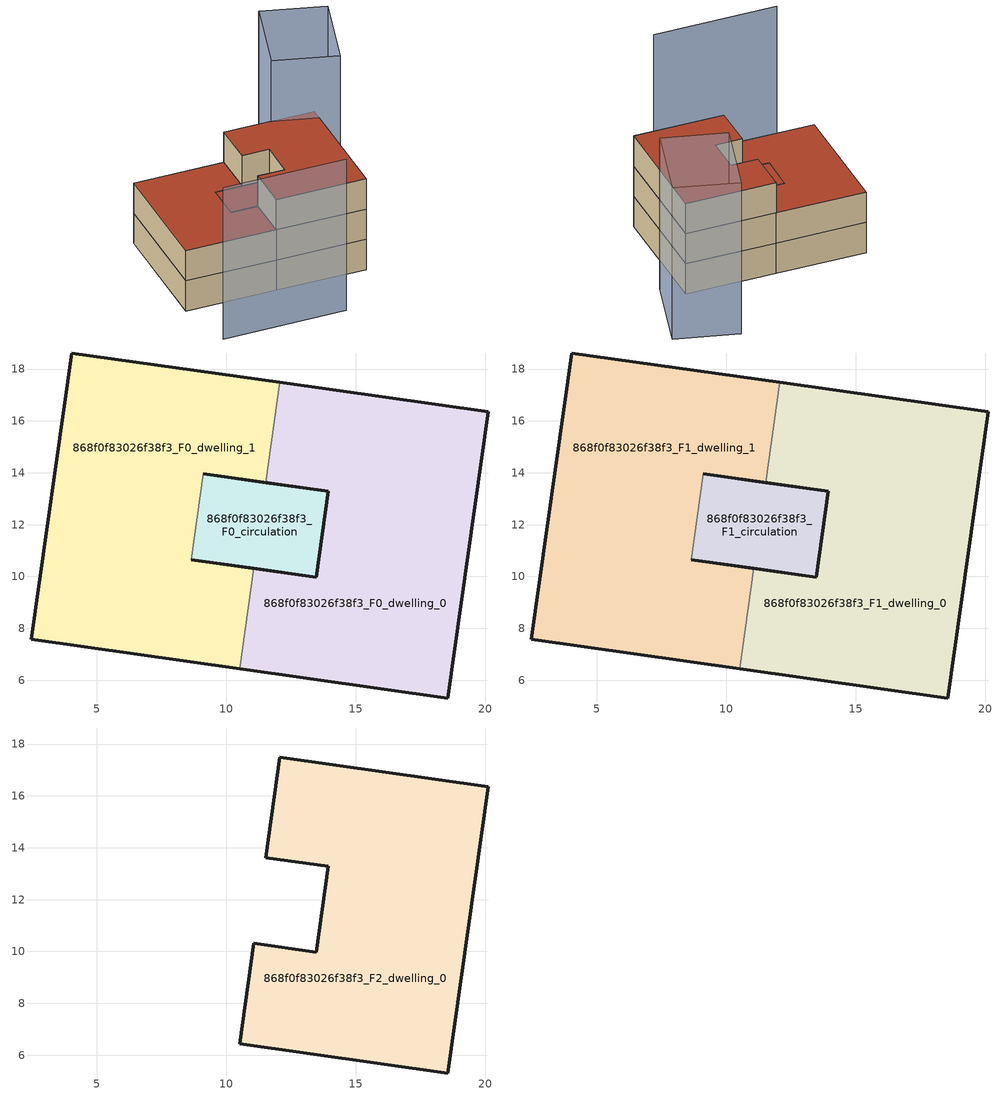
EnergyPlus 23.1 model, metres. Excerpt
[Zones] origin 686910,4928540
868f0f83026f38f3_F0_dwelling_0
 floor ground (EU_floor_Construction): 20.11,16.35 18.55,5.31 10.52,6.45 11.06,10.31 13.47,9.97 13.94,13.28 11.53,13.62 12.07,17.48 z0
 wall outside (EU_wall_Construction): 11.53,13.62 13.94,13.28 13.47,9.97 11.06,10.31 / 10.52,6.45 18.55,5.31 20.11,16.35 12.07,17.48 z0:3
 wall to 868f0f83026f38f3_F0_dwelling_1 (EU_wall_Construction): 12.07,17.48 11.53,13.62 / 11.06,10.31 10.52,6.45 z0:3
868f0f83026f38f3_F0_dwelling_1
 floor ground (EU_floor_Construction): 12.07,17.48 11.53,13.62 9.12,13.96 8.65,10.65 11.06,10.31 10.52,6.45 2.48,7.58 4.04,18.62 z0
 wall outside (EU_wall_Construction): 11.06,10.31 8.65,10.65 / 9.12,13.96 11.53,13.62 / 12.07,17.48 4.04,18.62 2.48,7.58 10.52,6.45 z0:3
 wall to 868f0f83026f38f3_F0_circulation (EU_wall_Construction): 8.65,10.65 9.12,13.96 z0:3
868f0f83026f38f3_F0_circulation
 floor ground (EU_floor_Construction): 13.94,13.28 13.47,9.97 8.65,10.65 9.12,13.96 z0
 wall outside (EU_wall_Construction): 8.65,10.65 13.47,9.97 13.94,13.28 9.12,13.96 z0:3
868f0f83026f38f3_F1_dwelling_0
 floor to 868f0f83026f38f3_F0_dwelling_0 (EU_floor_Construction): 20.11,16.35 18.55,5.31 10.52,6.45 11.06,10.31 13.47,9.97 13.94,13.28 11.53,13.62 12.07,17.48 z3
 wall outside (EU_wall_Construction): 11.53,13.62 13.94,13.28 13.47,9.97 11.06,10.31 / 10.52,6.45 18.55,5.31 20.11,16.35 12.07,17.48 z3:6
 wall to 868f0f83026f38f3_F1_dwelling_1 (EU_wall_Construction): 12.07,17.48 11.53,13.62 / 11.06,10.31 10.52,6.45 z3:6
868f0f83026f38f3_F1_dwelling_1
 floor to 868f0f83026f38f3_F0_dwelling_1 (EU_floor_Construction): 12.07,17.48 11.53,13.62 9.12,13.96 8.65,10.65 11.06,10.31 10.52,6.45 2.48,7.58 4.04,18.62 z3
 wall outside (EU_wall_Construction): 11.06,10.31 8.65,10.65 / 9.12,13.96 11.53,13.62 / 12.07,17.48 4.04,18.62 2.48,7.58 10.52,6.45 z3:6
 wall to 868f0f83026f38f3_F1_circulation (EU_wall_Construction): 8.65,10.65 9.12,13.96 z3:6
 roof outside (EU_roof_Construction): 10.52,6.45 11.06,10.31 8.65,10.65 9.12,13.96 11.53,13.62 12.07,17.48 4.04,18.62 2.48,7.58 z6
868f0f83026f38f3_F1_circulation
 floor to 868f0f83026f38f3_F0_circulation (EU_floor_Construction): 13.94,13.28 13.47,9.97 8.65,10.65 9.12,13.96 z3
 wall outside (EU_wall_Construction): 8.65,10.65 13.47,9.97 13.94,13.28 9.12,13.96 z3:6
 roof outside (EU_roof_Construction): 13.47,9.97 13.94,13.28 9.12,13.96 8.65,10.65 z6
868f0f83026f38f3_F2_dwelling_0
 floor to 868f0f83026f38f3_F1_dwelling_0 (EU_floor_Construction): 20.11,16.35 18.55,5.31 10.52,6.45 11.06,10.31 13.47,9.97 13.94,13.28 11.53,13.62 12.07,17.48 z6
 wall outside (EU_wall_Construction): 18.55,5.31 20.11,16.35 12.07,17.48 11.53,13.62 13.94,13.28 13.47,9.97 11.06,10.31 10.52,6.45 18.55,5.31 z6:9
 roof outside (EU_roof_Construction): 18.55,5.31 20.11,16.35 12.07,17.48 11.53,13.62 13.94,13.28 13.47,9.97 11.06,10.31 10.52,6.45 z9
shading: 2.96,2.36 13.96,0.83 / 21.62,14.59 16.29,16.85 / 16.29,16.85 19.26,23.86 / 19.26,23.86 24.59,21.59 / 24.59,21.59 21.62,14.59 z0:15
[Building]
EU S2 Campaign: North Axis=0; Terrain=City; Solar Distribution=FullExterior
[Site:Location]
Bologna: Latitude=44.5; Longitude=11.25; Time Zone=1; Elevation=37
[SizingPeriod:WeatherFileDays]
AnnualSizingPeriod: Begin Month=1; Begin Day of Month=1; End Month=12; End Day of Month=31; Day of Week for Start Day=Monday; Use Weather File Daylight Saving Period=No; Use Weather File Rain and Snow Indicators=No
[MATERIAL]
EU_InternalMass_Material: Roughness=MediumRough; Thickness=0.1; Conductivity=1; Density=1800; Specific Heat=900; Thermal Absorptance=0.9; Solar Absorptance=0.7; Visible Absorptance=0.7
[MATERIAL:NOMASS] Roughness=MediumRough; Thermal Absorptance=0.9; Solar Absorptance=0.7; Visible Absorptance=0.7
Name | Thermal Resistance
EU_wall_NoMass | 0.937881
EU_roof_NoMass | 0.548572
EU_floor_NoMass | 0.71348
[CONSTRUCTION]
EU_wall_Construction: EU_wall_NoMass
EU_roof_Construction: EU_roof_NoMass
EU_floor_Construction: EU_floor_NoMass
EU_InternalMass_Construction: EU_InternalMass_Material
[ZONE] Type=1; Multiplier=1; Ceiling Height=autocalculate; Floor Area=autocalculate; Part of Total Floor Area=Yes
Name | Volume
868f0f83026f38f3_F0_dwelling_0; 868f0f83026f38f3_F1_dwelling_0; 868f0f83026f38f3_F2_dwelling_0 | 247.033
868f0f83026f38f3_F0_dwelling_1; 868f0f83026f38f3_F1_dwelling_1 | 247.031
868f0f83026f38f3_F0_circulation | 48.8635
868f0f83026f38f3_F1_circulation | 48.8628
[INTERNALMASS] Construction=EU_InternalMass_Construction
Name | Zone or ZoneList | Surface Area
868f0f83026f38f3_F0_dwelling_0_EU_InternalMass | 868f0f83026f38f3_F0_dwelling_0 | 82.3441
868f0f83026f38f3_F0_dwelling_1_EU_InternalMass | 868f0f83026f38f3_F0_dwelling_1 | 82.3441
868f0f83026f38f3_F1_dwelling_0_EU_InternalMass | 868f0f83026f38f3_F1_dwelling_0 | 82.3441
868f0f83026f38f3_F1_dwelling_1_EU_InternalMass | 868f0f83026f38f3_F1_dwelling_1 | 82.3441
868f0f83026f38f3_F2_dwelling_0_EU_InternalMass | 868f0f83026f38f3_F2_dwelling_0 | 180.976
[OTHEREQUIPMENT] Fuel Type=Electricity; Design Level Calculation Method=Watts/Area; Power per Zone Floor Area=1; Fraction Latent=0; Fraction Radiant=0; Fraction Lost=0; Carbon Dioxide Generation Rate=0; EndUse Subcategory=EU_Step8_InternalGains
Name | Zone or ZoneList or Space or SpaceList | Schedule
EU_Step8_InternalGain_868f0f83026f38f3_F0_dwelling_0_f000 | 868f0f83026f38f3_F0_dwelling_0 | EU_Step8_GainSchedule_868f0f83026f38f3_F0_dwelling_0_f000
EU_Step8_InternalGain_868f0f83026f38f3_F0_dwelling_1_f000 | 868f0f83026f38f3_F0_dwelling_1 | EU_Step8_GainSchedule_868f0f83026f38f3_F0_dwelling_1_f000
EU_Step8_InternalGain_868f0f83026f38f3_F1_dwelling_0_f000 | 868f0f83026f38f3_F1_dwelling_0 | EU_Step8_GainSchedule_868f0f83026f38f3_F1_dwelling_0_f000
EU_Step8_InternalGain_868f0f83026f38f3_F1_dwelling_1_f000 | 868f0f83026f38f3_F1_dwelling_1 | EU_Step8_GainSchedule_868f0f83026f38f3_F1_dwelling_1_f000
EU_Step8_InternalGain_868f0f83026f38f3_F2_dwelling_0_f000 | 868f0f83026f38f3_F2_dwelling_0 | EU_Step8_GainSchedule_868f0f83026f38f3_F2_dwelling_0_f000
[ZONEINFILTRATION:DESIGNFLOWRATE] Schedule=EU_AlwaysOn; Design Flow Rate Calculation Method=Flow/Area; Flow Rate per Floor Area=0.0005; Constant Term Coefficient=1; Temperature Term Coefficient=0; Velocity Term Coefficient=0; Velocity Squared Term Coefficient=0
Name | Zone or ZoneList or Space or SpaceList
EU_Circulation_Infiltration_868f0f83026f38f3_F0_circulation | 868f0f83026f38f3_F0_circulation
EU_Circulation_Infiltration_868f0f83026f38f3_F1_circulation | 868f0f83026f38f3_F1_circulation
[ZONEVENTILATION:DESIGNFLOWRATE] Schedule=EU_AlwaysOn; Design Flow Rate Calculation Method=AirChanges/Hour; Air Changes per Hour=0.687892; Ventilation Type=Natural; Fan Pressure Rise=0; Fan Total Efficiency=1; Constant Term Coefficient=1; Temperature Term Coefficient=0; Velocity Term Coefficient=0; Velocity Squared Term Coefficient=0; Minimum Indoor Temperature=-100; Maximum Indoor Temperature=100; Delta Temperature=-100; Minimum Outdoor Temperature=-100; Maximum Outdoor Temperature=100; Maximum Wind Speed=40
Name | Zone or ZoneList or Space or SpaceList
EU_ConstantAir_868f0f83026f38f3_F0_dwelling_0 | 868f0f83026f38f3_F0_dwelling_0
EU_ConstantAir_868f0f83026f38f3_F0_dwelling_1 | 868f0f83026f38f3_F0_dwelling_1
EU_ConstantAir_868f0f83026f38f3_F1_dwelling_0 | 868f0f83026f38f3_F1_dwelling_0
EU_ConstantAir_868f0f83026f38f3_F1_dwelling_1 | 868f0f83026f38f3_F1_dwelling_1
EU_ConstantAir_868f0f83026f38f3_F2_dwelling_0 | 868f0f83026f38f3_F2_dwelling_0
[HVACTEMPLATE:THERMOSTAT] Constant Heating Setpoint=20; Constant Cooling Setpoint=50
EU_HeatOnly_868f0f83026f38f3_F0_dwelling_0; EU_HeatOnly_868f0f83026f38f3_F0_dwelling_1; EU_HeatOnly_868f0f83026f38f3_F1_dwelling_0; EU_HeatOnly_868f0f83026f38f3_F1_dwelling_1; EU_HeatOnly_868f0f83026f38f3_F2_dwelling_0
[HVACTEMPLATE:ZONE:IDEALLOADSAIRSYSTEM] System Availability Schedule=EU_AlwaysOn; Maximum Heating Supply Air Temperature=50; Minimum Cooling Supply Air Temperature=13; Maximum Heating Supply Air Humidity Ratio=0.0156; Minimum Cooling Supply Air Humidity Ratio=0.0077; Heating Limit=NoLimit; Cooling Limit=NoLimit; Heating Availability Schedule=EU_AlwaysOn; Cooling Availability Schedule=EU_CoolingOff; Dehumidification Control Type=ConstantSensibleHeatRatio; Cooling Sensible Heat Ratio=0.7; Dehumidification Setpoint=60; Humidification Control Type=None; Humidification Setpoint=30; Outdoor Air Method=None; Outdoor Air Flow Rate per Person=0.00944; Outdoor Air Flow Rate per Zone Floor Area=0; Outdoor Air Flow Rate per Zone=0; Demand Controlled Ventilation Type=None; Outdoor Air Economizer Type=NoEconomizer; Heat Recovery Type=None; Sensible Heat Recovery Effectiveness=0.7; Latent Heat Recovery Effectiveness=0.65
Name | Template Thermostat
868f0f83026f38f3_F0_dwelling_0 | EU_HeatOnly_868f0f83026f38f3_F0_dwelling_0
868f0f83026f38f3_F0_dwelling_1 | EU_HeatOnly_868f0f83026f38f3_F0_dwelling_1
868f0f83026f38f3_F1_dwelling_0 | EU_HeatOnly_868f0f83026f38f3_F1_dwelling_0
868f0f83026f38f3_F1_dwelling_1 | EU_HeatOnly_868f0f83026f38f3_F1_dwelling_1
868f0f83026f38f3_F2_dwelling_0 | EU_HeatOnly_868f0f83026f38f3_F2_dwelling_0
[SIZING:ZONE] Zone Cooling Design Supply Air Temperature Input Method=SupplyAirTemperature; Zone Cooling Design Supply Air Temperature=13; Zone Heating Design Supply Air Temperature Input Method=SupplyAirTemperature; Zone Heating Design Supply Air Temperature=50; Zone Cooling Design Supply Air Humidity Ratio=0.008; Zone Heating Design Supply Air Humidity Ratio=0.008; Cooling Design Air Flow Method=DesignDay; Cooling Design Air Flow Rate=0; Cooling Minimum Air Flow per Zone Floor Area=0.000762; Cooling Minimum Air Flow=0; Cooling Minimum Air Flow Fraction=0.2; Heating Design Air Flow Method=DesignDay; Heating Design Air Flow Rate=0; Heating Maximum Air Flow per Zone Floor Area=0.002032; Heating Maximum Air Flow=0.141576; Heating Maximum Air Flow Fraction=0.3; Account for Dedicated Outdoor Air System=No; Dedicated Outdoor Air System Control Strategy=NeutralSupplyAir; Dedicated Outdoor Air Low Setpoint Temperature for Design=autosize; Dedicated Outdoor Air High Setpoint Temperature for Design=autosize; Zone Load Sizing Method=Sensible Load Only No Latent Load; Zone Latent Cooling Design Supply Air Humidity Ratio Input Method=HumidityRatioDifference; Zone Cooling Design Supply Air Humidity Ratio Difference=0.005; Zone Latent Heating Design Supply Air Humidity Ratio Input Method=HumidityRatioDifference; Zone Humidification Design Supply Air Humidity Ratio Difference=0.005
868f0f83026f38f3_F0_dwelling_0; 868f0f83026f38f3_F0_dwelling_1; 868f0f83026f38f3_F1_dwelling_0; 868f0f83026f38f3_F1_dwelling_1; 868f0f83026f38f3_F2_dwelling_0
[SCHEDULE:CONSTANT]
Name | Hourly Value
EU_AlwaysOn | 1
EU_CoolingOff | 0
[SCHEDULE:FILE] Column Number=1; Rows to Skip at Top=0; Number of Hours of Data=8760; Column Separator=Comma; Interpolate to Timestep=No; Minutes per Item=60; Adjust Schedule for Daylight Savings=Yes
Name | File
EU_Step8_GainSchedule_868f0f83026f38f3_F0_dwelling_0_f000 | ../../schedules/868f0f83026f38f3/868f0f83026f38f3_F0_dwelling_0_f000_gain.csv
EU_Step8_GainSchedule_868f0f83026f38f3_F0_dwelling_1_f000 | ../../schedules/868f0f83026f38f3/868f0f83026f38f3_F0_dwelling_1_f000_gain.csv
EU_Step8_GainSchedule_868f0f83026f38f3_F1_dwelling_0_f000 | ../../schedules/868f0f83026f38f3/868f0f83026f38f3_F1_dwelling_0_f000_gain.csv
EU_Step8_GainSchedule_868f0f83026f38f3_F1_dwelling_1_f000 | ../../schedules/868f0f83026f38f3/868f0f83026f38f3_F1_dwelling_1_f000_gain.csv
EU_Step8_GainSchedule_868f0f83026f38f3_F2_dwelling_0_f000 | ../../schedules/868f0f83026f38f3/868f0f83026f38f3_F2_dwelling_0_f000_gain.csv
